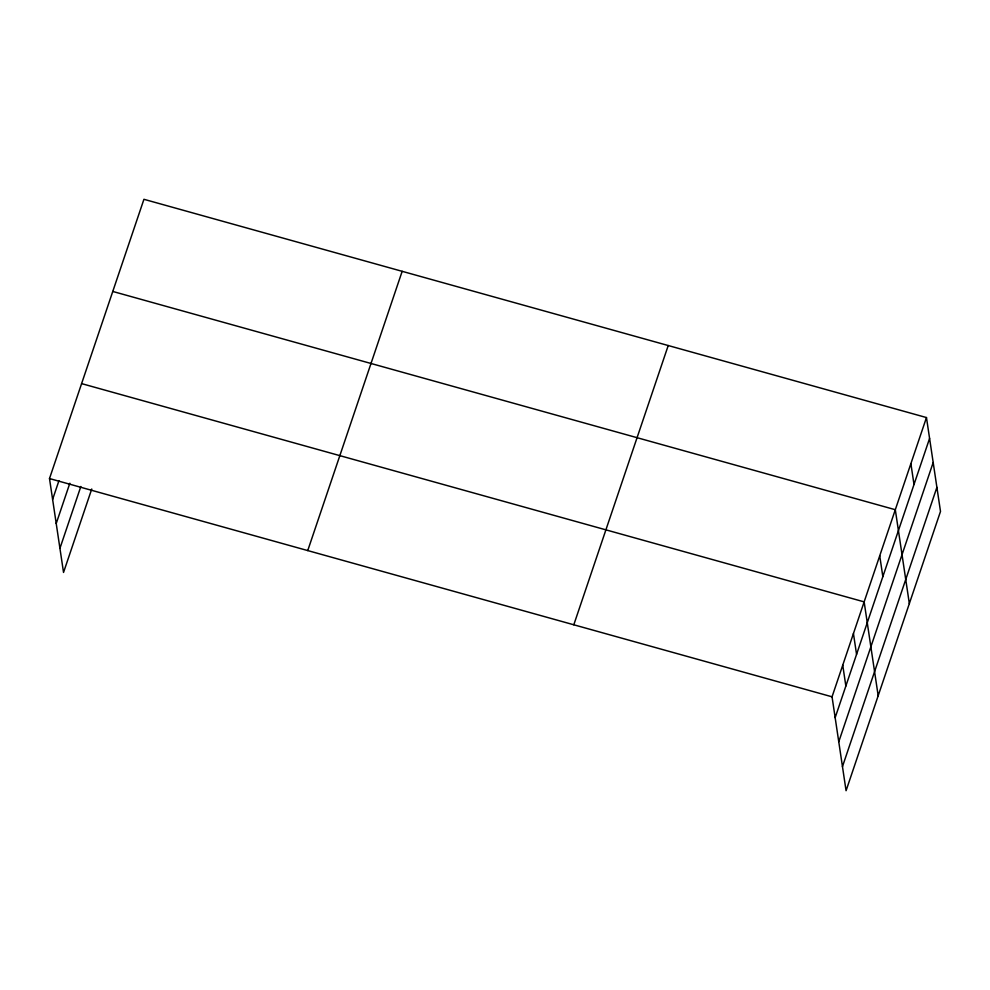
<?xml version="1.0" encoding="UTF-8"?>
<svg xmlns="http://www.w3.org/2000/svg" width="990" height="990" viewBox="0 0 990 990"><rect width="100%" height="100%" fill="white"/><g stroke="black" fill="none" stroke-linecap="round" stroke-linejoin="round"><path stroke-width="1.49" d="M91.748 488.998L63.533 572.443L49.5 478.554L143.934 199.299L926.467 417.557L940.5 511.446L846.066 790.701L832.046 696.812L926.467 417.557M52.619 499.406L58.942 480.707M56.22 523.512L69.844 483.231M59.932 548.336L80.846 486.486M307.742 550.576L402.163 271.322M573.804 624.789L668.225 345.535M835.152 717.676L929.585 438.421M838.765 741.77L933.186 462.516M842.465 766.594L936.899 487.352M112.773 291.456L895.307 509.714L909.34 603.603M81.601 383.613L864.146 601.87L878.179 695.747M49.5 478.554L832.046 696.812M910.887 463.642L914.005 484.494M879.726 555.786L882.845 576.65M853.442 633.513L856.56 654.378M842.738 665.169L845.856 686.021"/></g></svg>
